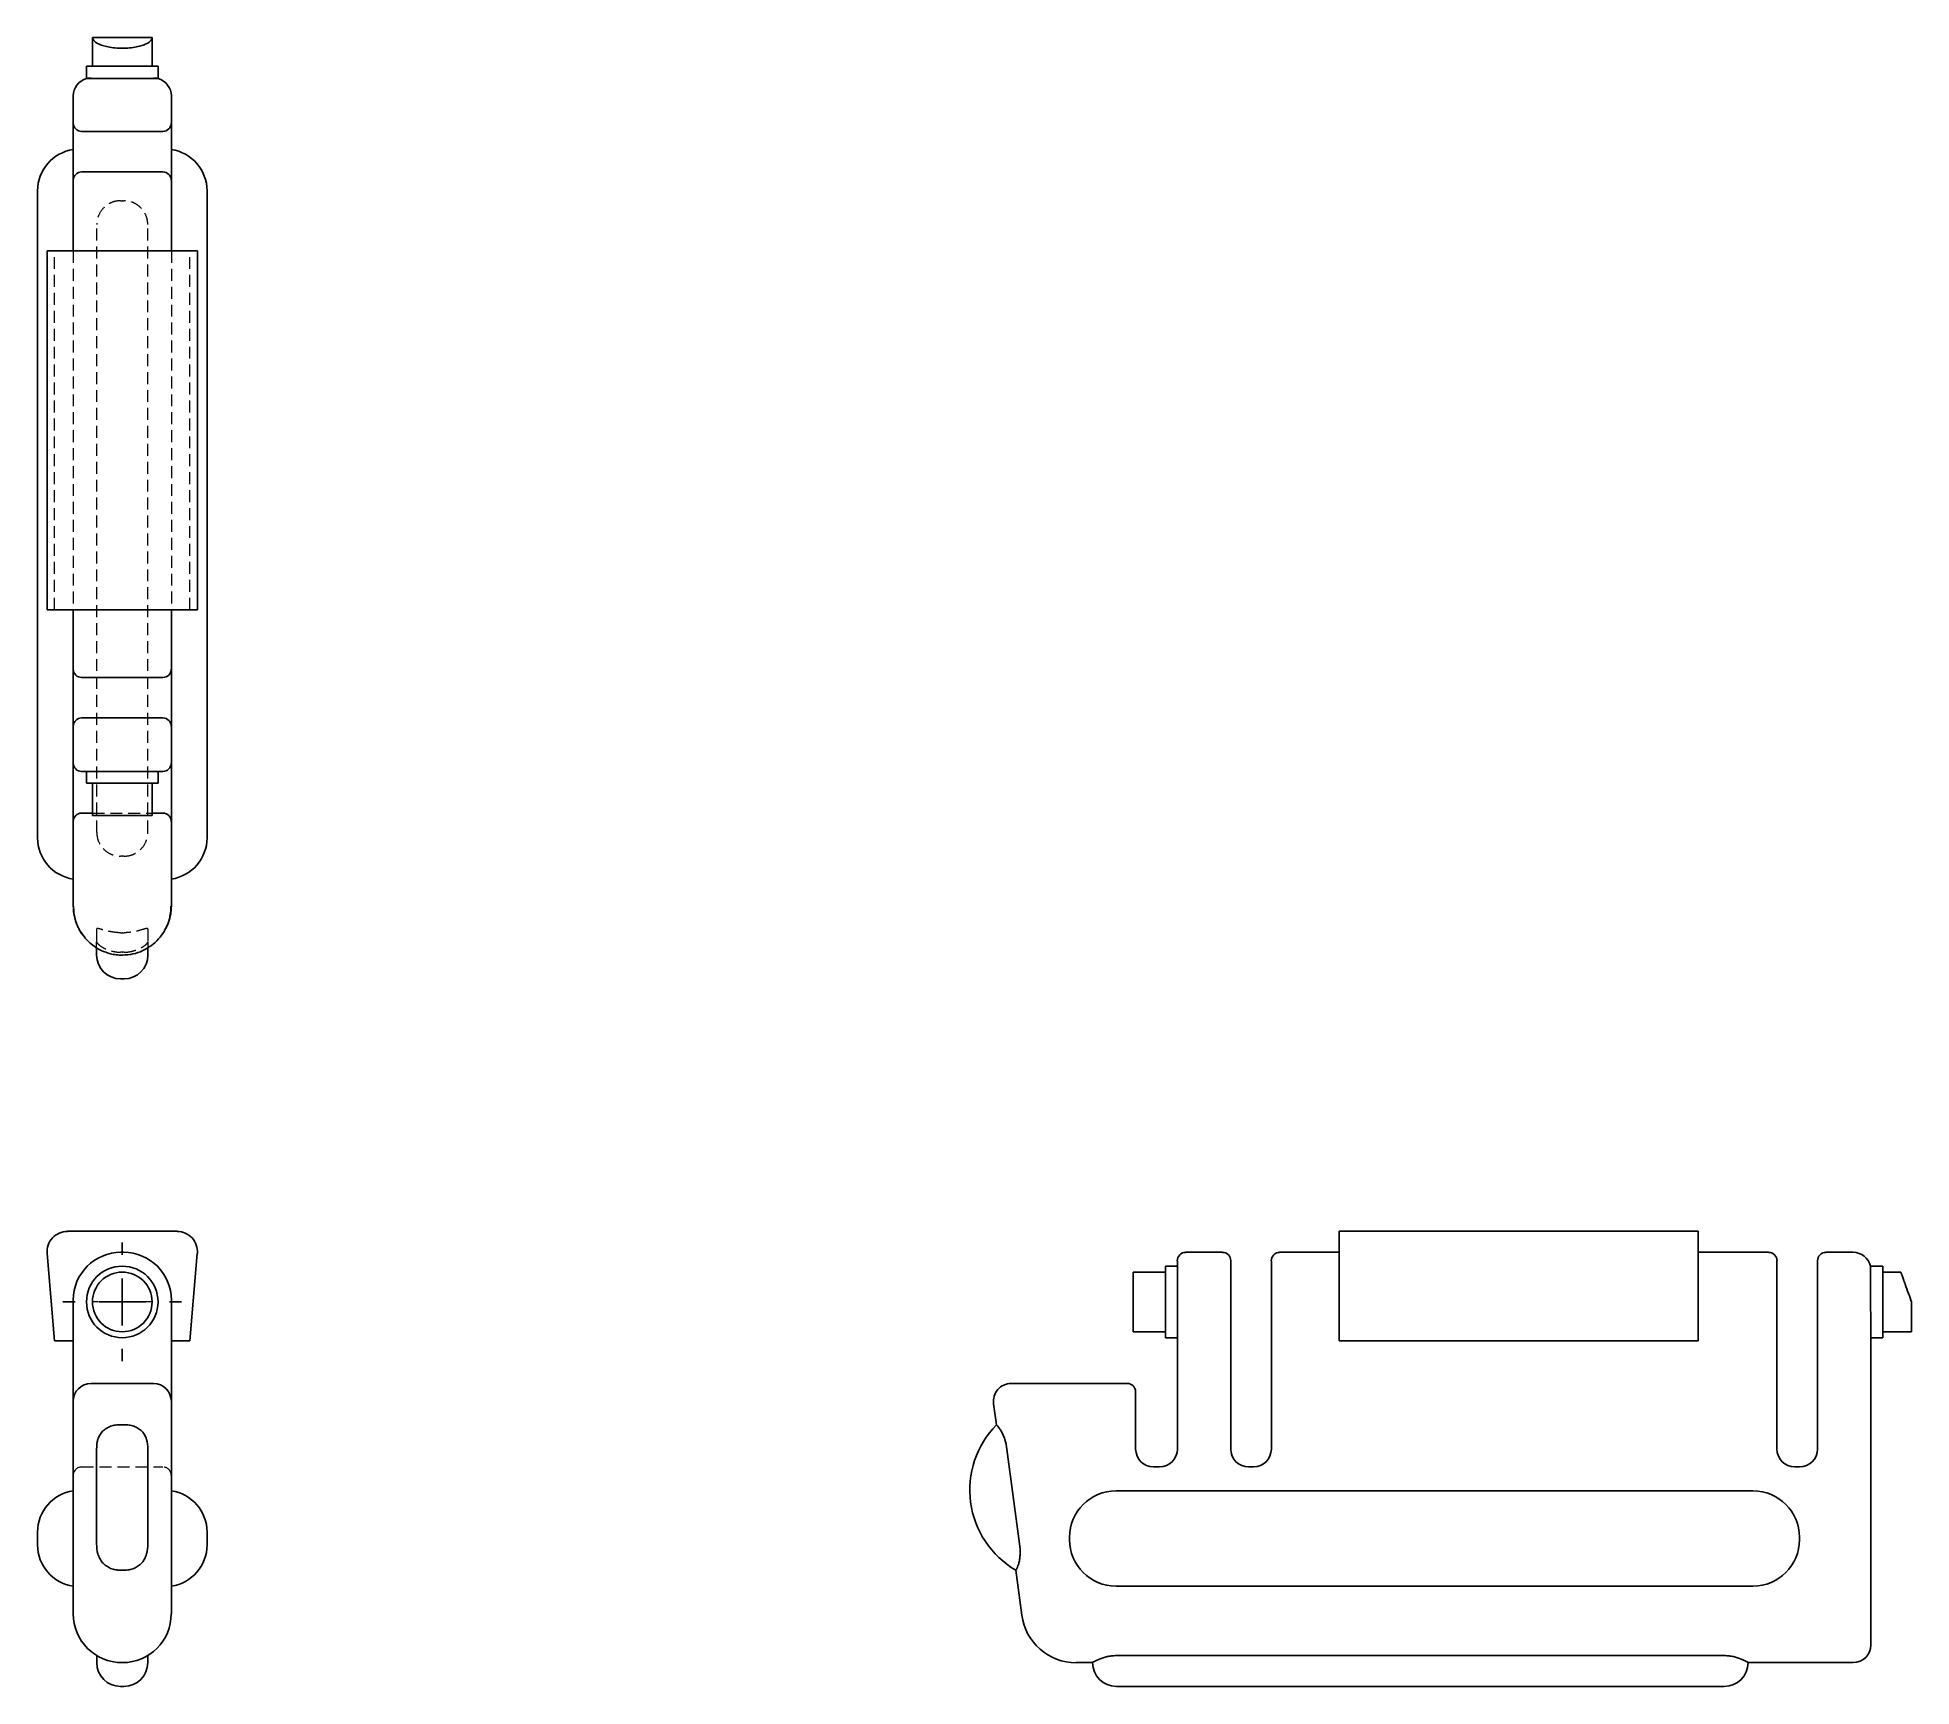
# Model space of a CAD drawing. Header units: millimetres. Extents: x 74 to 273, y 33 to 208.
import ezdxf

# ---------------------------------------------------------------- set-up
doc = ezdxf.new("R2010")
doc.units = ezdxf.units.MM
doc.linetypes.add('HIDDEN', pattern=[1.905, 1.27, -0.635])
doc.layers.add('10', color=7, linetype='Continuous')

# ---------------------------------------------------------------- blocks, each defined once
blk = doc.blocks.new('SW_CENTERMARKSYMBOL_0')
at = {"layer": '10', "color": 0}
for p, q in [((0, 5), (0, 6.3)), ((0, 0), (0, 2.5)), ((-5, 0), (-6.3, 0)), ((0, 0), (-2.5, 0)), ((0, 0), (0, -2.5)), ((0, 0), (2.5, 0)), ((5, 0), (6.3, 0)), ((0, -5), (0, -6.3))]:
    blk.add_line(p, q, dxfattribs=at)

msp = doc.modelspace()

# ---------------------------------------------------------------- linework, layer by layer
at = {"color": 7, "linetype": 'Continuous', "lineweight": 25}
for p, q in [((79.83, 208), (79.83, 204.96)), ((86.17, 208), (79.83, 208)), ((86.17, 204.96), (86.17, 208)), ((79.2, 204.96), (79.2, 203.63)), ((79.2, 204.96), (86.8, 204.96)), ((86.8, 203.63), (86.8, 204.96)), ((77.79, 198.91), (77.79, 201.79)), ((88.21, 198.91), (88.21, 201.79)), ((77.79, 196.12), (77.79, 198.91)), ((82.86, 198.02), (78.68, 198.02)), ((83.14, 198.02), (82.86, 198.02)), ((87.32, 198.02), (83.14, 198.02)), ((88.21, 198.91), (88.21, 196.12)), ((77.79, 195.61), (77.79, 196.12)), ((77.79, 192.83), (77.79, 195.61)), ((88.21, 196.12), (88.21, 195.61)), ((88.21, 195.61), (88.21, 192.83)), ((78.68, 193.71), (82.86, 193.71)), ((82.86, 193.71), (83.14, 193.71)), ((83.14, 193.71), (87.32, 193.71)), ((74, 191.16), (74, 191.71)), ((74, 123.53), (74, 191.16)), ((77.79, 185.33), (77.79, 192.83)), ((88.21, 185.33), (88.21, 192.83)), ((92, 191.71), (92, 191.16)), ((92, 191.16), (92, 123.53)), ((75.02, 185.33), (75.02, 147.21)), ((77.17, 185.33), (75.02, 185.33)), ((88.83, 185.33), (77.17, 185.33)), ((90.98, 185.33), (88.83, 185.33)), ((90.98, 147.21), (90.98, 185.33)), ((77.17, 147.21), (75.02, 147.21)), ((88.83, 147.21), (77.17, 147.21)), ((77.79, 140.9), (77.79, 147.21)), ((88.21, 140.9), (88.21, 147.21)), ((90.98, 147.21), (88.83, 147.21)), ((77.79, 138.12), (77.79, 140.9)), ((82.86, 140.02), (78.68, 140.02)), ((83.14, 140.02), (82.86, 140.02)), ((87.32, 140.02), (83.14, 140.02)), ((88.21, 140.9), (88.21, 138.12)), ((77.79, 137.61), (77.79, 138.12)), ((77.79, 134.83), (77.79, 137.61)), ((88.21, 138.12), (88.21, 137.61)), ((88.21, 137.61), (88.21, 134.83)), ((78.68, 135.71), (82.86, 135.71)), ((82.86, 135.71), (83.14, 135.71)), ((83.14, 135.71), (87.32, 135.71)), ((77.79, 130.92), (77.79, 134.83)), ((88.21, 130.92), (88.21, 134.83)), ((77.79, 128.14), (77.79, 130.92)), ((82.86, 130.04), (78.68, 130.04)), ((79.2, 130.04), (79.2, 128.77)), ((83.14, 130.04), (82.86, 130.04)), ((87.32, 130.04), (83.14, 130.04)), ((86.8, 128.77), (86.8, 130.04)), ((88.21, 130.92), (88.21, 128.14)), ((77.79, 127.51), (77.79, 128.14)), ((77.79, 124.72), (77.79, 127.51)), ((79.2, 128.77), (86.8, 128.77)), ((79.83, 128.77), (79.83, 125.35)), ((86.17, 125.35), (86.17, 128.77)), ((88.21, 128.14), (88.21, 127.51)), ((88.21, 127.51), (88.21, 124.72)), ((78.68, 125.61), (79.69, 125.61)), ((79.69, 125.61), (79.83, 125.61)), ((86.17, 125.61), (86.31, 125.61)), ((86.31, 125.61), (87.32, 125.61)), ((74, 122.98), (74, 123.53)), ((77.79, 115.72), (77.79, 124.72)), ((79.83, 125.35), (86.17, 125.35)), ((88.21, 124.72), (88.21, 115.72)), ((92, 123.53), (92, 122.98)), ((80.28, 110.53), (80.28, 111.29)), ((82.99, 110.5), (83.01, 110.5)), ((85.72, 111.27), (85.72, 110.53)), ((82.81, 108), (83.19, 108)), ((88.83, 81.18), (77.17, 81.18)), ((212.21, 78.84), (212.21, 81.18)), ((212.21, 81.18), (250.33, 81.18)), ((250.33, 78.84), (250.33, 81.18)), ((75.03, 78.84), (75.81, 69.53)), ((82.86, 78.95), (83.14, 78.95)), ((90.19, 69.53), (90.97, 78.84)), ((195.04, 73.88), (195.04, 78.06)), ((195.92, 78.95), (199.83, 78.95)), ((200.71, 78.06), (200.71, 73.88)), ((205.02, 73.88), (205.02, 78.06)), ((205.9, 78.95), (212.21, 78.95)), ((212.21, 69.53), (212.21, 78.84)), ((250.33, 78.95), (257.83, 78.95)), ((250.33, 69.53), (250.33, 78.84)), ((258.71, 78.06), (258.71, 73.88)), ((263.02, 73.88), (263.02, 78.06)), ((263.91, 78.95), (266.79, 78.95)), ((193.77, 76.85), (190.35, 76.85)), ((190.35, 76.85), (190.35, 70.51)), ((195.04, 77.48), (193.77, 77.48)), ((193.77, 77.48), (193.77, 69.88)), ((269.96, 77.48), (268.64, 77.48)), ((269.96, 77.48), (269.96, 69.88)), ((271.86, 76.85), (269.96, 76.85)), ((77.79, 63.12), (77.79, 73.88)), ((88.21, 73.88), (88.21, 63.12)), ((195.04, 58.05), (195.04, 73.88)), ((200.71, 73.88), (200.71, 58.05)), ((205.02, 58.05), (205.02, 73.88)), ((258.71, 73.88), (258.71, 58.05)), ((263.02, 58.05), (263.02, 73.88)), ((273, 73.68), (273, 70.51)), ((268.69, 71.81), (268.69, 40.55)), ((190.35, 70.51), (193.77, 70.51)), ((193.77, 69.88), (195.04, 69.88)), ((268.69, 69.88), (269.96, 69.88)), ((269.96, 70.51), (273, 70.51)), ((75.81, 69.53), (77.79, 69.53)), ((88.21, 69.53), (90.19, 69.53)), ((212.21, 69.53), (250.33, 69.53)), ((82.99, 65.02), (83.01, 65.02)), ((180.72, 65.02), (189.72, 65.02)), ((190.61, 64.13), (190.61, 63.12)), ((77.79, 41.1), (77.79, 63.12)), ((88.21, 63.12), (88.21, 41.1)), ((175.82, 60.62), (175.52, 62.86)), ((190.61, 63.12), (190.61, 58.05)), ((82.99, 60.62), (83.01, 60.62)), ((80.28, 47.98), (80.28, 58.03)), ((85.72, 58.03), (85.72, 47.98)), ((178.28, 47.98), (176.94, 58.03)), ((192.51, 56.15), (193.14, 56.15)), ((202.61, 56.15), (203.12, 56.15)), ((260.61, 56.15), (261.12, 56.15)), ((188.53, 53.62), (256.16, 53.62)), ((74, 48.68), (74, 49.23)), ((74, 48.43), (74, 48.68)), ((74, 47.87), (74, 48.43)), ((92, 49.23), (92, 48.68)), ((92, 48.68), (92, 48.43)), ((92, 48.43), (92, 47.87)), ((183.59, 48.43), (183.59, 48.68)), ((261.1, 48.68), (261.1, 48.43)), ((83.01, 45.18), (82.99, 45.18)), ((178.53, 40.41), (177.89, 45.18)), ((256.16, 43.49), (188.53, 43.49)), ((77.79, 40.55), (77.79, 41.1)), ((88.21, 41.1), (88.21, 40.55)), ((268.69, 40.55), (268.69, 37.26)), ((80.29, 35.36), (80.29, 36.11)), ((85.71, 36.11), (85.71, 35.36)), ((188.56, 36.11), (253.12, 36.11)), ((83.01, 35.36), (82.99, 35.36)), ((186.03, 35.36), (184.3, 35.36)), ((186.03, 35.36), (186.03, 35.36)), ((266.79, 35.36), (255.65, 35.36)), ((255.65, 35.36), (255.65, 35.36)), ((83.18, 32.82), (82.82, 32.82)), ((253.12, 32.82), (188.56, 32.82))]:
    msp.add_line(p, q, dxfattribs=at)
at = {"color": 7, "linetype": 'HIDDEN', "lineweight": 18}
for p, q in [((79.69, 203.69), (86.31, 203.69)), ((82.82, 190.65), (82.99, 190.65)), ((83.01, 190.65), (82.99, 190.65)), ((83.01, 190.65), (83.18, 190.65)), ((80.29, 123.56), (80.29, 188.12)), ((85.71, 123.56), (85.71, 188.12)), ((75.81, 147.21), (75.81, 185.33)), ((77.79, 185.33), (77.79, 147.21)), ((88.21, 185.33), (88.21, 147.21)), ((90.19, 147.21), (90.19, 185.33)), ((79.83, 125.61), (86.17, 125.61)), ((82.99, 121.03), (82.82, 121.03)), ((82.99, 121.03), (83.01, 121.03)), ((83.18, 121.03), (83.01, 121.03)), ((80.28, 113.28), (80.28, 111.94)), ((80.28, 111.29), (80.28, 111.94)), ((83.01, 112.89), (82.99, 112.89)), ((85.72, 113.28), (85.72, 111.94)), ((85.72, 111.94), (85.72, 111.27)), ((82.99, 110.52), (82.08, 110.6)), ((82.99, 110.82), (83.01, 110.82)), ((83.19, 110.54), (83.01, 110.52)), ((86.17, 73.68), (79.83, 73.68)), ((78.68, 56.15), (87.32, 56.15))]:
    msp.add_line(p, q, dxfattribs=at)
at = {"color": 7, "linetype": 'Continuous', "lineweight": 25}
for radius in [3.8, 3.17]:
    msp.add_circle((83, 73.68), radius, dxfattribs=at)
for centre, radius, start, end in [((79.69, 201.79), 1.9, 104.9012, 180), ((86.31, 201.79), 1.9, 0, 75.0988), ((78.68, 198.91), 0.887, 180, 270), ((87.32, 198.91), 0.887, 270, 0), ((78.43, 191.71), 4.43, 98.2132, 180), ((87.57, 191.71), 4.43, 0, 81.7868), ((78.68, 192.83), 0.887, 90, 180), ((87.32, 192.83), 0.887, 0, 90), ((78.68, 140.9), 0.887, 180, 270), ((87.32, 140.9), 0.887, 270, 0), ((78.68, 134.83), 0.887, 90, 180), ((87.32, 134.83), 0.887, 0, 90), ((78.68, 130.92), 0.887, 180, 270), ((87.32, 130.92), 0.887, 270, 0), ((78.68, 124.72), 0.887, 90, 180), ((87.32, 124.72), 0.887, 0, 90), ((78.43, 122.98), 4.43, 180, 261.7868), ((87.57, 122.98), 4.43, 278.2132, 360), ((82.81, 110.53), 2.53, 180, 270), ((83.19, 110.53), 2.53, 270, 0), ((77.17, 79.02), 2.15, 90, 184.7864), ((88.83, 79.02), 2.15, 355.2136, 90), ((82.86, 73.88), 5.07, 90, 180), ((83.14, 73.88), 5.07, 0, 90), ((195.92, 78.06), 0.887, 90, 180), ((199.83, 78.06), 0.887, 0, 90), ((205.9, 78.06), 0.887, 90, 180), ((257.83, 78.06), 0.887, 0, 90), ((263.91, 78.06), 0.887, 90, 180), ((266.79, 77.05), 1.9, 13.0218, 90), ((79.69, 63.12), 1.9, 90, 180), ((86.31, 63.12), 1.9, 0, 90), ((177.4, 63.12), 1.9, 90, 187.6256), ((189.72, 64.13), 0.887, 0, 90), ((182.88, 53.71), 9.88, 135.5966, 239.6545), ((192.51, 58.05), 1.9, 180, 270), ((193.14, 58.05), 1.9, 270, 0), ((202.61, 58.05), 1.9, 180, 270), ((203.12, 58.05), 1.9, 270, 0), ((260.61, 58.05), 1.9, 180, 270), ((261.12, 58.05), 1.9, 270, 0), ((78.43, 49.23), 4.43, 98.2132, 180), ((87.57, 49.23), 4.43, 0, 81.7868), ((188.53, 48.68), 4.94, 90, 180), ((256.16, 48.68), 4.94, 0, 90), ((78.43, 47.87), 4.43, 180, 261.7868), ((87.57, 47.87), 4.43, 278.2132, 0), ((188.53, 48.43), 4.94, 180, 270), ((256.16, 48.43), 4.94, 270, 0), ((82.99, 40.55), 5.19, 180, 270), ((83.01, 40.55), 5.19, 270, 0), ((184.3, 41.18), 5.83, 187.6256, 270), ((266.79, 37.26), 1.9, 270, 0), ((82.82, 35.36), 2.53, 180, 270), ((83.18, 35.36), 2.53, 270, 0), ((188.56, 35.36), 2.53, 180, 270), ((253.12, 35.36), 2.53, 270, 0)]:
    msp.add_arc(centre, radius, start, end, dxfattribs=at)
at = {"color": 7, "linetype": 'HIDDEN', "lineweight": 18}
for centre, start, end in [((78.68, 55.26), 90, 180), ((87.32, 55.26), 0, 90)]:
    msp.add_arc(centre, 0.887, start, end, dxfattribs=at)
at = {"color": 7, "linetype": 'Continuous', "lineweight": 25}
for points, knots in [([(86.17, 208), (86.17, 207.91), (86.13, 207.8), (85.94, 207.56), (85.79, 207.44), (85.41, 207.26), (85.26, 207.2), (84.91, 207.09), (84.71, 207.04), (84.27, 206.95), (84.03, 206.92), (83.53, 206.87), (83.26, 206.86), (82.74, 206.86), (82.47, 206.87), (81.97, 206.92), (81.73, 206.95), (81.29, 207.04), (81.09, 207.09), (80.74, 207.2), (80.59, 207.26), (80.21, 207.44), (80.06, 207.56), (79.87, 207.8), (79.83, 207.91), (79.83, 208)], [0, 0, 0, 0, 0.125, 0.125, 0.25, 0.25, 0.3125, 0.3125, 0.375, 0.375, 0.4375, 0.4375, 0.5, 0.5, 0.5625, 0.5625, 0.625, 0.625, 0.6875, 0.6875, 0.75, 0.75, 0.875, 0.875, 1, 1, 1, 1]), ([(79.21, 203.63), (79.22, 203.63), (79.25, 203.64), (79.36, 203.64), (79.44, 203.64), (79.63, 203.65), (79.75, 203.65), (80.01, 203.65), (80.17, 203.65), (80.5, 203.65), (80.68, 203.65), (81.07, 203.65), (81.28, 203.65), (81.71, 203.65), (81.93, 203.65), (82.39, 203.65), (82.62, 203.65), (82.86, 203.65)], [0, 0, 0, 0, 0.125, 0.125, 0.25, 0.25, 0.375, 0.375, 0.5, 0.5, 0.625, 0.625, 0.75, 0.75, 0.875, 0.875, 1, 1, 1, 1]), ([(83.14, 203.65), (83.38, 203.65), (83.61, 203.65), (84.06, 203.65), (84.29, 203.65), (84.72, 203.65), (84.92, 203.65), (85.31, 203.65), (85.5, 203.65), (85.83, 203.65), (85.98, 203.65), (86.25, 203.65), (86.37, 203.65), (86.56, 203.64), (86.64, 203.64), (86.75, 203.64), (86.78, 203.63), (86.79, 203.63)], [0, 0, 0, 0, 0.125, 0.125, 0.25, 0.25, 0.375, 0.375, 0.5, 0.5, 0.625, 0.625, 0.75, 0.75, 0.875, 0.875, 1, 1, 1, 1]), ([(78.89, 112.56), (78.82, 112.65), (78.68, 112.8), (78.53, 113.05), (78.4, 113.29), (78.27, 113.54), (78.13, 113.87), (77.97, 114.33), (77.83, 114.97), (77.81, 115.46), (77.79, 115.72)], [0, 0, 0, 0, 0.097476, 0.17633, 0.257221, 0.340149, 0.425114, 0.574574, 0.766215, 1, 1, 1, 1]), ([(77.83, 115.72), (77.83, 115.49), (77.85, 115.03), (77.98, 114.39), (78.17, 113.81), (78.47, 113.16), (78.88, 112.52), (79.44, 111.92), (80.04, 111.42), (80.8, 110.97), (81.6, 110.68), (82.36, 110.54), (82.77, 110.52), (82.99, 110.52)], [0, 0, 0, 0, 0.086672, 0.167315, 0.241915, 0.310463, 0.429233, 0.523745, 0.609923, 0.717659, 0.847601, 0.921015, 1, 1, 1, 1]), ([(83.01, 110.52), (83.39, 110.54), (84.13, 110.59), (85.18, 110.96), (86.1, 111.5), (86.87, 112.21), (87.47, 113.02), (87.88, 113.9), (88.13, 114.81), (88.16, 115.42), (88.17, 115.72)], [0, 0, 0, 0, 0.138799, 0.273681, 0.404645, 0.531657, 0.654711, 0.773786, 0.888882, 1, 1, 1, 1]), ([(88.21, 115.72), (88.2, 115.56), (88.19, 115.25), (88.13, 114.81), (88.04, 114.42), (87.95, 114.1), (87.8, 113.67), (87.62, 113.37), (87.5, 113.16)], [0, 0, 0, 0, 0.18393, 0.348651, 0.494158, 0.620448, 0.727518, 1, 1, 1, 1]), ([(268.65, 77.48), (268.65, 77.47), (268.65, 77.44), (268.65, 77.33), (268.65, 77.26), (268.65, 77.08), (268.65, 76.96), (268.65, 76.7), (268.65, 76.55), (268.65, 76.22), (268.65, 76.05), (268.65, 75.66), (268.65, 75.46), (268.64, 75.03), (268.64, 74.81), (268.64, 74.35), (268.63, 74.12), (268.63, 73.88)], [0, 0, 0, 0, 0.125, 0.125, 0.25, 0.25, 0.375, 0.375, 0.5, 0.5, 0.625, 0.625, 0.75, 0.75, 0.875, 0.875, 1, 1, 1, 1]), ([(273, 73.68), (272.91, 73.94), (272.8, 74.24), (272.56, 74.89), (272.44, 75.24), (272.26, 75.75), (272.2, 75.91), (272.09, 76.22), (272.04, 76.36), (271.95, 76.59), (271.92, 76.68), (271.87, 76.81), (271.86, 76.85), (271.86, 76.85)], [0, 0, 0, 0, 0.25, 0.25, 0.5, 0.5, 0.625, 0.625, 0.75, 0.75, 0.875, 0.875, 1, 1, 1, 1]), ([(268.63, 73.68), (268.63, 73.35), (268.64, 73.03), (268.67, 72.56), (268.68, 72.4), (268.69, 72.1), (268.69, 71.95), (268.69, 71.81)], [0, 0, 0, 0, 0.5, 0.5, 0.75, 0.75, 1, 1, 1, 1]), ([(79.69, 65.02), (79.69, 65.02), (79.77, 65.02), (80.09, 65.02), (80.34, 65.02), (80.98, 65.02), (81.37, 65.02), (82.18, 65.02), (82.6, 65.02), (82.99, 65.02)], [0, 0, 0, 0, 0.25, 0.25, 0.5, 0.5, 0.75, 0.75, 1, 1, 1, 1]), ([(83.01, 65.02), (83.4, 65.02), (83.82, 65.02), (84.63, 65.02), (85.02, 65.02), (85.66, 65.02), (85.91, 65.02), (86.23, 65.02), (86.31, 65.02), (86.31, 65.02)], [0, 0, 0, 0, 0.25, 0.25, 0.5, 0.5, 0.75, 0.75, 1, 1, 1, 1]), ([(177.4, 65.02), (177.4, 65.02), (177.47, 65.02), (177.8, 65.02), (178.05, 65.02), (178.7, 65.02), (179.09, 65.02), (179.91, 65.02), (180.33, 65.02), (180.72, 65.02)], [0, 0, 0, 0, 0.25, 0.25, 0.5, 0.5, 0.75, 0.75, 1, 1, 1, 1]), ([(80.28, 58.03), (80.28, 58.39), (80.31, 58.74), (80.46, 59.24), (80.53, 59.39), (80.7, 59.68), (80.8, 59.82), (81.03, 60.06), (81.16, 60.16), (81.45, 60.34), (81.6, 60.41), (81.93, 60.53), (82.1, 60.57), (82.45, 60.62), (82.63, 60.63), (82.81, 60.63)], [0, 0, 0, 0, 0.25, 0.25, 0.375, 0.375, 0.5, 0.5, 0.625, 0.625, 0.75, 0.75, 0.875, 0.875, 1, 1, 1, 1]), ([(83.19, 60.63), (83.37, 60.63), (83.55, 60.62), (83.9, 60.57), (84.07, 60.53), (84.4, 60.41), (84.55, 60.34), (84.84, 60.16), (84.97, 60.06), (85.2, 59.82), (85.3, 59.68), (85.47, 59.39), (85.54, 59.24), (85.69, 58.74), (85.72, 58.39), (85.72, 58.03)], [0, 0, 0, 0, 0.125, 0.125, 0.25, 0.25, 0.375, 0.375, 0.5, 0.5, 0.625, 0.625, 0.75, 0.75, 1, 1, 1, 1]), ([(175.82, 60.63), (175.83, 60.63), (175.84, 60.62), (175.9, 60.57), (175.94, 60.53), (176.03, 60.41), (176.09, 60.34), (176.21, 60.16), (176.28, 60.06), (176.41, 59.82), (176.48, 59.68), (176.61, 59.39), (176.66, 59.24), (176.82, 58.74), (176.89, 58.39), (176.94, 58.03)], [0, 0, 0, 0, 0.125, 0.125, 0.25, 0.25, 0.375, 0.375, 0.5, 0.5, 0.625, 0.625, 0.75, 0.75, 1, 1, 1, 1]), ([(82.81, 45.18), (82.63, 45.18), (82.45, 45.19), (82.1, 45.26), (81.93, 45.31), (81.6, 45.44), (81.45, 45.53), (81.16, 45.73), (81.03, 45.85), (80.8, 46.11), (80.7, 46.26), (80.53, 46.58), (80.46, 46.74), (80.31, 47.26), (80.28, 47.62), (80.28, 47.98)], [0, 0, 0, 0, 0.125, 0.125, 0.25, 0.25, 0.375, 0.375, 0.5, 0.5, 0.625, 0.625, 0.75, 0.75, 1, 1, 1, 1]), ([(85.72, 47.98), (85.72, 47.62), (85.69, 47.27), (85.54, 46.74), (85.47, 46.58), (85.3, 46.26), (85.2, 46.11), (84.97, 45.85), (84.84, 45.73), (84.55, 45.53), (84.4, 45.44), (84.07, 45.31), (83.9, 45.26), (83.55, 45.19), (83.37, 45.18), (83.19, 45.18)], [0, 0, 0, 0, 0.25, 0.25, 0.375, 0.375, 0.5, 0.5, 0.625, 0.625, 0.75, 0.75, 0.875, 0.875, 1, 1, 1, 1]), ([(178.28, 47.98), (178.33, 47.62), (178.35, 47.27), (178.34, 46.74), (178.32, 46.58), (178.28, 46.26), (178.25, 46.11), (178.18, 45.85), (178.15, 45.73), (178.07, 45.53), (178.04, 45.44), (177.98, 45.31), (177.95, 45.26), (177.91, 45.19), (177.9, 45.18), (177.89, 45.18)], [0, 0, 0, 0, 0.25, 0.25, 0.375, 0.375, 0.5, 0.5, 0.625, 0.625, 0.75, 0.75, 0.875, 0.875, 1, 1, 1, 1]), ([(186.03, 35.36), (186.03, 35.36), (186.05, 35.38), (186.11, 35.42), (186.16, 35.45), (186.29, 35.52), (186.37, 35.56), (186.55, 35.65), (186.66, 35.69), (187, 35.83), (187.28, 35.93), (187.73, 36.03), (187.89, 36.06), (188.22, 36.1), (188.39, 36.11), (188.56, 36.11)], [0, 0, 0, 0, 0.125, 0.125, 0.25, 0.25, 0.375, 0.375, 0.5, 0.5, 0.75, 0.75, 0.875, 0.875, 1, 1, 1, 1]), ([(253.12, 36.11), (253.29, 36.11), (253.46, 36.1), (253.78, 36.06), (253.95, 36.03), (254.4, 35.93), (254.68, 35.83), (255.02, 35.69), (255.13, 35.65), (255.31, 35.56), (255.39, 35.52), (255.52, 35.45), (255.57, 35.42), (255.63, 35.38), (255.65, 35.36), (255.65, 35.36)], [0, 0, 0, 0, 0.125, 0.125, 0.25, 0.25, 0.5, 0.5, 0.625, 0.625, 0.75, 0.75, 0.875, 0.875, 1, 1, 1, 1])]:
    msp.add_open_spline(points, degree=3, knots=knots, dxfattribs=at)
at = {"color": 7, "linetype": 'HIDDEN', "lineweight": 18}
for points, knots in [([(79.69, 203.69), (79.53, 203.69), (79.41, 203.67), (79.29, 203.65), (79.25, 203.64), (79.21, 203.63), (79.2, 203.63), (79.2, 203.63)], [0, 0, 0, 0, 0.5, 0.5, 0.75, 0.75, 1, 1, 1, 1]), ([(86.8, 203.63), (86.8, 203.63), (86.76, 203.64), (86.63, 203.67), (86.58, 203.68), (86.46, 203.69), (86.39, 203.69), (86.31, 203.69)], [0, 0, 0, 0, 0.5, 0.5, 0.75, 0.75, 1, 1, 1, 1]), ([(82.82, 190.65), (82.65, 190.65), (82.48, 190.63), (82.16, 190.57), (81.99, 190.52), (81.69, 190.39), (81.55, 190.31), (81.27, 190.13), (81.15, 190.02), (80.8, 189.68), (80.62, 189.4), (80.42, 188.95), (80.37, 188.79), (80.31, 188.46), (80.29, 188.29), (80.29, 188.12)], [0, 0, 0, 0, 0.125, 0.125, 0.25, 0.25, 0.375, 0.375, 0.5, 0.5, 0.75, 0.75, 0.875, 0.875, 1, 1, 1, 1]), ([(85.71, 188.12), (85.71, 188.29), (85.69, 188.46), (85.63, 188.78), (85.58, 188.95), (85.38, 189.4), (85.2, 189.68), (84.85, 190.02), (84.73, 190.13), (84.45, 190.31), (84.31, 190.39), (84.01, 190.52), (83.85, 190.57), (83.52, 190.63), (83.35, 190.65), (83.18, 190.65)], [0, 0, 0, 0, 0.125, 0.125, 0.25, 0.25, 0.5, 0.5, 0.625, 0.625, 0.75, 0.75, 0.875, 0.875, 1, 1, 1, 1]), ([(80.29, 123.56), (80.29, 123.39), (80.31, 123.23), (80.37, 122.9), (80.42, 122.73), (80.62, 122.28), (80.8, 122), (81.15, 121.66), (81.27, 121.55), (81.55, 121.37), (81.69, 121.29), (81.99, 121.16), (82.15, 121.11), (82.48, 121.05), (82.65, 121.03), (82.82, 121.03)], [0, 0, 0, 0, 0.125, 0.125, 0.25, 0.25, 0.5, 0.5, 0.625, 0.625, 0.75, 0.75, 0.875, 0.875, 1, 1, 1, 1]), ([(83.18, 121.03), (83.35, 121.03), (83.52, 121.05), (83.84, 121.11), (84.01, 121.16), (84.31, 121.29), (84.45, 121.37), (84.73, 121.55), (84.85, 121.66), (85.2, 122), (85.38, 122.28), (85.58, 122.73), (85.63, 122.89), (85.69, 123.22), (85.71, 123.39), (85.71, 123.56)], [0, 0, 0, 0, 0.125, 0.125, 0.25, 0.25, 0.375, 0.375, 0.5, 0.5, 0.75, 0.75, 0.875, 0.875, 1, 1, 1, 1]), ([(82.81, 112.89), (82.63, 112.9), (82.45, 112.91), (82.1, 112.95), (81.93, 112.98), (81.6, 113.04), (81.45, 113.07), (81.16, 113.15), (81.03, 113.18), (80.8, 113.25), (80.7, 113.28), (80.53, 113.32), (80.46, 113.34), (80.31, 113.35), (80.28, 113.33), (80.28, 113.28)], [0, 0, 0, 0, 0.125, 0.125, 0.25, 0.25, 0.375, 0.375, 0.5, 0.5, 0.625, 0.625, 0.75, 0.75, 1, 1, 1, 1]), ([(80.28, 111.94), (80.28, 111.89), (80.31, 111.82), (80.46, 111.67), (80.53, 111.61), (80.7, 111.48), (80.8, 111.41), (81.03, 111.28), (81.16, 111.21), (81.45, 111.09), (81.6, 111.03), (81.93, 110.94), (82.1, 110.9), (82.45, 110.84), (82.63, 110.83), (82.81, 110.82)], [0, 0, 0, 0, 0.25, 0.25, 0.375, 0.375, 0.5, 0.5, 0.625, 0.625, 0.75, 0.75, 0.875, 0.875, 1, 1, 1, 1]), ([(85.72, 113.28), (85.72, 113.33), (85.69, 113.35), (85.54, 113.34), (85.47, 113.32), (85.3, 113.28), (85.2, 113.25), (84.97, 113.18), (84.84, 113.15), (84.55, 113.07), (84.4, 113.04), (84.07, 112.98), (83.9, 112.95), (83.55, 112.91), (83.37, 112.9), (83.19, 112.89)], [0, 0, 0, 0, 0.25, 0.25, 0.375, 0.375, 0.5, 0.5, 0.625, 0.625, 0.75, 0.75, 0.875, 0.875, 1, 1, 1, 1]), ([(83.19, 110.82), (83.37, 110.83), (83.55, 110.84), (83.9, 110.9), (84.07, 110.94), (84.4, 111.03), (84.55, 111.09), (84.84, 111.21), (84.97, 111.28), (85.2, 111.41), (85.3, 111.48), (85.47, 111.61), (85.54, 111.66), (85.69, 111.82), (85.72, 111.89), (85.72, 111.94)], [0, 0, 0, 0, 0.125, 0.125, 0.25, 0.25, 0.375, 0.375, 0.5, 0.5, 0.625, 0.625, 0.75, 0.75, 1, 1, 1, 1])]:
    msp.add_open_spline(points, degree=3, knots=knots, dxfattribs=at)
at = {"color": 7, "linetype": 'Continuous', "lineweight": 25}
for points in [[(82.86, 203.65), (82.95, 203.64), (83.05, 203.64), (83.14, 203.65)], [(268.63, 73.88), (268.63, 73.81), (268.63, 73.75), (268.63, 73.68)], [(82.99, 60.62), (82.93, 60.62), (82.87, 60.62), (82.81, 60.63)], [(83.19, 60.63), (83.13, 60.62), (83.07, 60.62), (83.01, 60.62)], [(82.81, 45.18), (82.87, 45.18), (82.93, 45.18), (82.99, 45.18)], [(83.01, 45.18), (83.07, 45.18), (83.13, 45.18), (83.19, 45.18)]]:
    msp.add_open_spline(points, degree=3, dxfattribs=at)
at = {"color": 7, "linetype": 'HIDDEN', "lineweight": 18}
for points in [[(82.81, 112.89), (82.87, 112.89), (82.93, 112.89), (82.99, 112.89)], [(83.01, 112.89), (83.07, 112.89), (83.13, 112.89), (83.19, 112.89)], [(82.99, 110.82), (82.93, 110.82), (82.87, 110.82), (82.81, 110.82)], [(83.19, 110.82), (83.13, 110.82), (83.07, 110.82), (83.01, 110.82)]]:
    msp.add_open_spline(points, degree=3, dxfattribs=at)

# ---------------------------------------------------------------- block references
at = {"layer": '10'}
msp.add_blockref('SW_CENTERMARKSYMBOL_0', (83, 73.68), dxfattribs=at)

doc.saveas('drawing.dxf')
